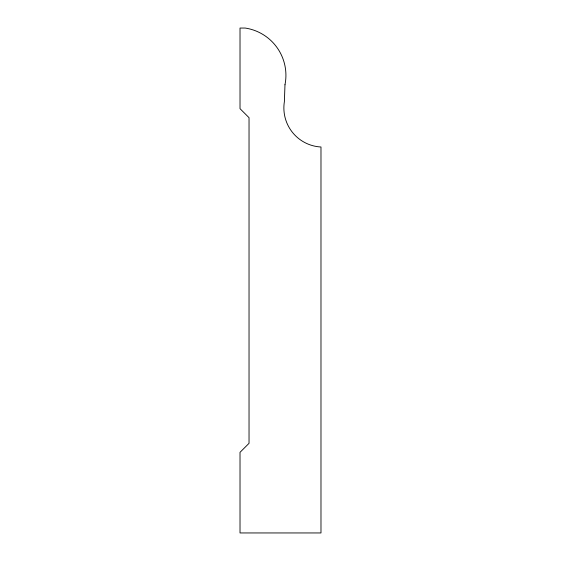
<?xml version="1.0" encoding="UTF-8"?>
<svg xmlns="http://www.w3.org/2000/svg" width="561" height="561" viewBox="0 0 561 561"><rect width="100%" height="100%" fill="white"/><g stroke="black" fill="none" stroke-linecap="round" stroke-linejoin="round"><path stroke-width="0.84" d="M284.981 84.753L284.378 101.667A39.123 39.123 0 0 0 320.983 146.996L320.983 532.95L240.017 532.95L240.017 452.334L249.035 443.323L249.035 117.677L240.017 108.666L240.017 28.05L245.185 28.05A47.804 47.804 0 0 1 284.981 84.753"/></g></svg>
